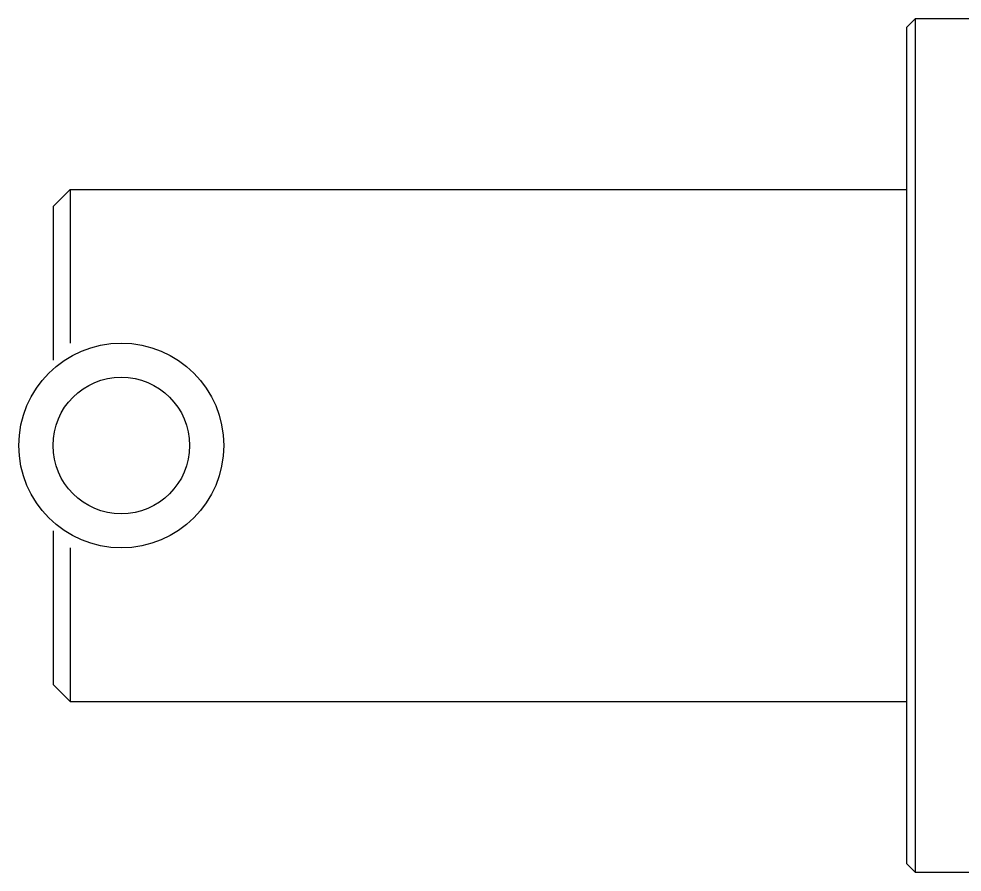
# Model space of a CAD drawing. Header units: millimetres. Extents: x 239 to 954, y 207 to 627.
# Drawn here: x 445.7 to 500.9, y 528.6 to 578.6 of the extents above; entities that cross this region are included whole.
import ezdxf

# ---------------------------------------------------------------- set-up
doc = ezdxf.new("R2010")
doc.units = ezdxf.units.MM
doc.layers.get('0').update_dxf_attribs({"lineweight": 30})

# ---------------------------------------------------------------- blocks, each defined once
blk = doc.blocks.new('A$C21952419')
for p, q in [((259.5, 310.0037), (259, 309.5037)), ((259.5, 310.0037), (259.5, 260.0037)), ((265, 310.0037), (259.5, 310.0037)), ((259, 309.5037), (259, 260.5037)), ((210, 300.0037), (209, 299.0037)), ((210, 300.0037), (210, 291.0037)), ((210, 300.0037), (259, 300.0037)), ((209, 299.0037), (209, 290.0037)), ((209, 280.0037), (209, 271.0037)), ((210, 279.0037), (210, 270.0037)), ((209, 271.0037), (210, 270.0037)), ((210, 270.0037), (259, 270.0037)), ((259.5, 260.0037), (259, 260.5037)), ((259.5, 260.0037), (265, 260.0037))]:
    blk.add_line(p, q)
for radius in [6, 4]:
    blk.add_circle((213, 285.0037), radius)

msp = doc.modelspace()

# ---------------------------------------------------------------- block references
msp.add_blockref('A$C21952419', (238.66, 268.547))

doc.saveas('drawing.dxf')
